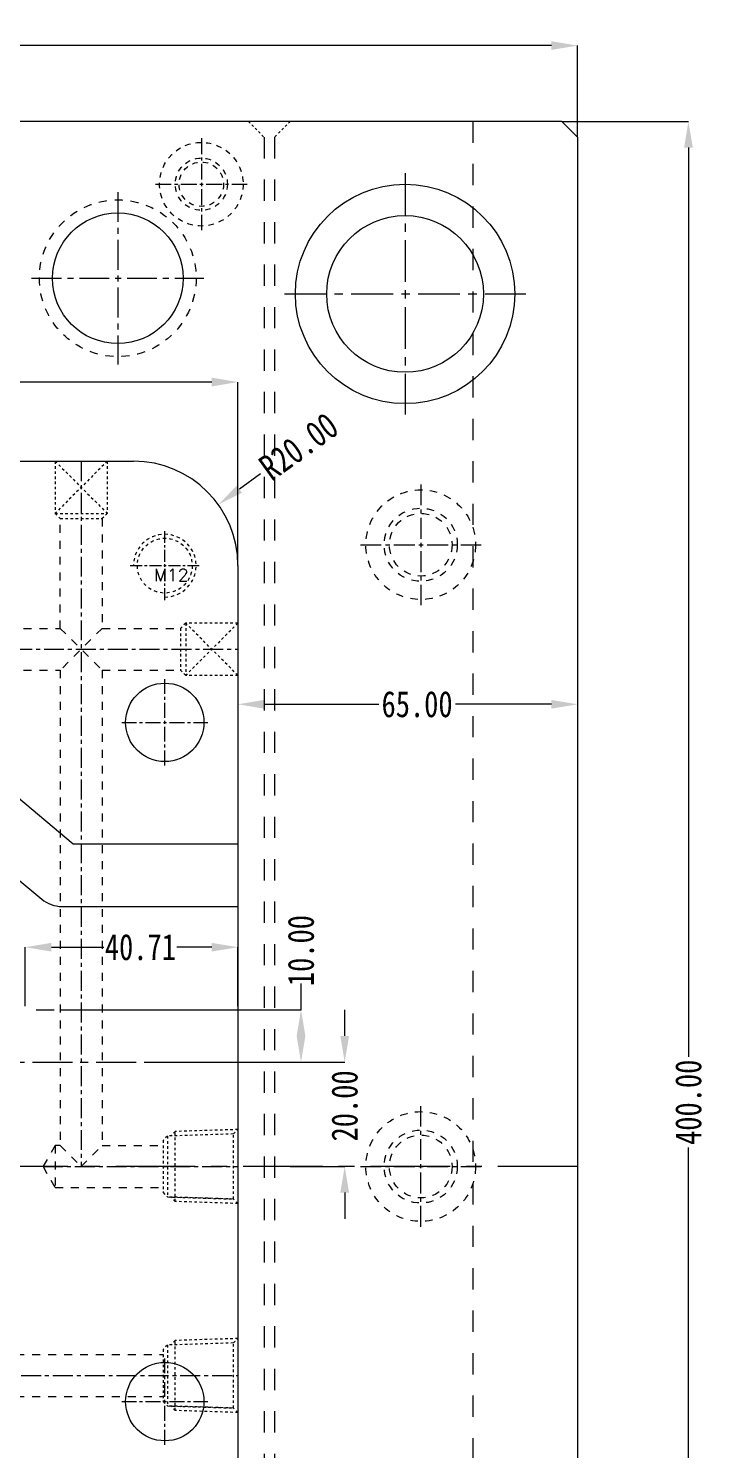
# Model space of a CAD drawing. Header units: millimetres. Extents: x 97 to 1722, y -6063 to 1553.
# Drawn here: x 841.6 to 971.2, y -469.4 to -197.4 of the extents above; entities that cross this region are included whole.
import ezdxf
from ezdxf.enums import TextEntityAlignment as Align

# ---------------------------------------------------------------- set-up
doc = ezdxf.new("R2010")
doc.units = ezdxf.units.MM
doc.header["$LTSCALE"] = 16.335
doc.header["$PDMODE"] = 3
doc.header["$PDSIZE"] = 0.3125
doc.linetypes.add('CENTER', pattern=[0.6, 0.375, -0.075, 0.075, -0.075])
doc.linetypes.add('HIDDEN', pattern=[0.2, 0.1, -0.1])
doc.layers.get('0').update_dxf_attribs({"linetype": 'CONTINUOUS'})
doc.layers.get('Defpoints').update_dxf_attribs({"linetype": 'CONTINUOUS'})
for name, color, linetype, lineweight in [('cool', 153, 'HIDDEN', 9), ('epin', 13, 'CONTINUOUS', 9), ('moldbase', 7, 'CONTINUOUS', 20), ('screw', 33, 'CONTINUOUS', 13)]:
    doc.layers.add(name, color=color, linetype=linetype, lineweight=lineweight)
doc.styles.get("Standard").update_dxf_attribs({"font": 'txt', "width": 0.8})
doc.styles.add('TXT', font='txt.shx', dxfattribs={"bigfont": 'gbcbig.shx'})
doc.styles.add('TXT05', font='txt.shx', dxfattribs={"width": 0.5, "bigfont": 'gbcbig.shx'})
doc.dimstyles.get("Standard").update_dxf_attribs({"dimtxt": 0.15625, "dimasz": 0.1875, "dimexe": 0.125, "dimexo": 0.0625, "dimtad": 0, "dimtih": 1, "dimtoh": 1, "dimdsep": 46, "dimtxsty": 'Standard', "dimcen": 0.09, "dimadec": 0, "dimazin": 0, "dimtp": 0.01, "dimtm": 0.01, "dimtfac": 1, "dimtofl": 0, "dimtmove": 0, "dimatfit": 3, "dimfxl": 0, "dimtolj": 1, "dimarcsym": 0})
doc.dimstyles.new('STANDARD$0', dxfattribs={"dimscale": 2, "dimtxt": 3, "dimasz": 3, "dimexe": 1.25, "dimexo": 0.625, "dimgap": 0.5, "dimtad": 0, "dimdsep": 46, "dimlunit": 6, "dimtxsty": 'Standard', "dimblk": 'CLOSEDBLANK', "dimcen": 0, "dimclrt": 2, "dimazin": 2, "dimtfac": 2, "dimtmove": 1, "dimatfit": 3, "dimfxl": 0, "dimtolj": 1, "dimtzin": 0, "dimarcsym": 0})

# ---------------------------------------------------------------- blocks, each defined once
blk = doc.blocks.new('*D6')
at = {"color": 4, "lineweight": -2}
for p, q in [((681.68, -300.22), (681.68, -265.08)), ((686.68, -265.08), (755.02, -265.08)), ((876.68, -265.08), (772.36, -265.08)), ((881.68, -300.22), (881.68, -265.08))]:
    blk.add_line(p, q, dxfattribs=at)
at = {"color": 4}
for points in [[(686.68, -264.25), (686.68, -265.92), (681.68, -265.08)], [(876.68, -264.25), (876.68, -265.92), (881.68, -265.08)]]:
    blk.add_solid(points, dxfattribs=at)
at = {"layer": 'Defpoints', "color": 0}
for p in [(681.68, -265.08), (681.68, -300.22), (881.68, -300.22)]:
    blk.add_point(p, dxfattribs=at)
at = {"color": 6, "insert": (763.69, -265.08), "char_height": 5, "attachment_point": 5}
blk.add_mtext('\\A1;200.00', dxfattribs=at)
blk = doc.blocks.new('*D5')
at = {"color": 4, "lineweight": -2}
for p, q in [((840.97, -384.56), (840.97, -373.25)), ((845.97, -373.25), (856.01, -373.25)), ((876.68, -373.25), (870.01, -373.25)), ((881.68, -384.56), (881.68, -373.25))]:
    blk.add_line(p, q, dxfattribs=at)
at = {"color": 4}
for points in [[(845.97, -372.42), (845.97, -374.08), (840.97, -373.25)], [(876.68, -372.42), (876.68, -374.08), (881.68, -373.25)]]:
    blk.add_solid(points, dxfattribs=at)
at = {"layer": 'Defpoints', "color": 0}
for p in [(881.68, -373.25), (840.97, -384.56), (881.68, -384.56)]:
    blk.add_point(p, dxfattribs=at)
at = {"color": 6, "insert": (863.01, -373.25), "char_height": 5, "attachment_point": 5}
blk.add_mtext('\\A1;40.71', dxfattribs=at)
blk = doc.blocks.new('*D8')
at = {"color": 4, "lineweight": -2}
for p, q in [((881.68, -319.04), (881.68, -326.76)), ((946.68, -319.04), (946.68, -326.76)), ((886.68, -326.76), (908.64, -326.76)), ((941.68, -326.76), (923.31, -326.76))]:
    blk.add_line(p, q, dxfattribs=at)
at = {"color": 4}
for points in [[(886.68, -325.92), (886.68, -327.59), (881.68, -326.76)], [(941.68, -325.92), (941.68, -327.59), (946.68, -326.76)]]:
    blk.add_solid(points, dxfattribs=at)
at = {"layer": 'Defpoints', "color": 0}
for p in [(881.68, -319.04), (946.68, -319.04), (946.68, -326.76)]:
    blk.add_point(p, dxfattribs=at)
at = {"color": 6, "insert": (915.98, -326.76), "char_height": 5, "attachment_point": 5}
blk.add_mtext('\\A1;65.00', dxfattribs=at)
blk = doc.blocks.new('*D9')
at = {"color": 4, "lineweight": -2}
for p, q in [((616.68, -223.09), (616.68, -200.69)), ((621.68, -200.69), (748.89, -200.69)), ((941.68, -200.69), (766.89, -200.69)), ((946.68, -218.22), (946.68, -200.69))]:
    blk.add_line(p, q, dxfattribs=at)
at = {"color": 4}
for points in [[(621.68, -199.85), (621.68, -201.52), (616.68, -200.69)], [(941.68, -199.85), (941.68, -201.52), (946.68, -200.69)]]:
    blk.add_solid(points, dxfattribs=at)
at = {"layer": 'Defpoints', "color": 0}
for p in [(616.68, -200.69), (946.68, -218.22), (616.68, -223.09)]:
    blk.add_point(p, dxfattribs=at)
at = {"color": 6, "insert": (757.89, -200.69), "char_height": 5, "attachment_point": 5}
blk.add_mtext('\\A1;330.00', dxfattribs=at)
blk = doc.blocks.new('*D10')
at = {"color": 4, "lineweight": -2}
for p, q in [((943.68, -215.22), (967.92, -215.22)), ((967.92, -220.22), (967.92, -394.26)), ((967.92, -610.22), (967.92, -411.59)), ((935.56, -615.22), (967.92, -615.22))]:
    blk.add_line(p, q, dxfattribs=at)
at = {"color": 4}
for points in [[(967.09, -220.22), (968.76, -220.22), (967.92, -215.22)], [(967.09, -610.22), (968.76, -610.22), (967.92, -615.22)]]:
    blk.add_solid(points, dxfattribs=at)
at = {"layer": 'Defpoints', "color": 0}
for p in [(943.68, -215.22), (935.56, -615.22), (967.92, -615.22)]:
    blk.add_point(p, dxfattribs=at)
at = {"color": 6, "insert": (967.92, -402.93), "char_height": 5, "attachment_point": 5, "rotation": 90}
blk.add_mtext('\\A1;400.00', dxfattribs=at)
blk = doc.blocks.new('cool_jt_f12')
at = {"layer": 'cool', "ltscale": 0.3}
for p, q in [((0, 7.0785), (0.856, 6.2225)), ((0, 7.0785), (12, 6.7035)), ((0.856, 6.2225), (0.856, -6.2225)), ((13.5, 5.827375), (0.856, 6.2225)), ((0.856, 6.2225), (13.5, 5.827375)), ((12, 6.7035), (12.856, 5.8475)), ((12, 6.7035), (12, -6.7035)), ((14.327375, 5), (13.5, 5.827375)), ((13.5, -5.827375), (13.5, 5.827375)), ((14.327375, -5), (14.327375, 5)), ((13.5, -5.827375), (14.327375, -5)), ((0.856, -6.2225), (0, -7.0785)), ((0, -7.0785), (12, -6.7035)), ((0.856, -6.2225), (13.5, -5.827375)), ((12, -6.7035), (12.856, -5.8475))]:
    blk.add_line(p, q, dxfattribs=at)
blk = doc.blocks.new('cool_jt_g12')
at = {"layer": 'cool', "ltscale": 0.3}
for p, q in [((0, 5), (10, 5)), ((0, -5), (10, 5)), ((0, 5), (10, -5)), ((10, -5), (10, 5)), ((10, 5), (11, 4)), ((11, -4), (11, 4)), ((0, -5), (10, -5)), ((10, -5), (11, -4))]:
    blk.add_line(p, q, dxfattribs=at)
blk = doc.blocks.new('*D112')
at = {"color": 4, "lineweight": -2}
blk.add_line((886.02, -282.68), (881.97, -285.6), dxfattribs=at)
at = {"color": 4}
blk.add_solid([(881.48, -284.93), (882.45, -286.28), (877.91, -288.53)], dxfattribs=at)
at = {"layer": 'Defpoints', "color": 0}
for p in [(877.91, -288.53), (861.68, -300.22)]:
    blk.add_point(p, dxfattribs=at)
at = {"color": 6, "insert": (893.32, -277.42), "char_height": 5, "attachment_point": 5, "rotation": 35.7743}
blk.add_mtext('\\A1;R20.00', dxfattribs=at)
blk = doc.blocks.new('*D113')
at = {"color": 4, "lineweight": -2}
for p, q in [((902.12, -390.22), (902.12, -385.22)), ((891.68, -395.22), (902.12, -395.22)), ((891.68, -415.22), (902.12, -415.22)), ((902.12, -420.22), (902.12, -425.22))]:
    blk.add_line(p, q, dxfattribs=at)
at = {"color": 4}
for points in [[(901.29, -390.22), (902.96, -390.22), (902.12, -395.22)], [(901.29, -420.22), (902.96, -420.22), (902.12, -415.22)]]:
    blk.add_solid(points, dxfattribs=at)
at = {"layer": 'Defpoints', "color": 0}
for p in [(891.68, -395.22), (891.68, -415.22), (902.12, -415.22)]:
    blk.add_point(p, dxfattribs=at)
at = {"color": 6, "insert": (902.12, -403.62), "char_height": 5, "attachment_point": 5, "rotation": 90}
blk.add_mtext('\\A1;20.00', dxfattribs=at)
blk = doc.blocks.new('*D114')
at = {"color": 4, "lineweight": -2}
for p, q in [((893.76, -385.22), (893.76, -380.22)), ((847.68, -385.22), (893.76, -385.22)), ((863.93, -395.22), (893.76, -395.22))]:
    blk.add_line(p, q, dxfattribs=at)
at = {"color": 4}
for points in [[(892.93, -390.22), (894.6, -390.22), (893.76, -385.22)], [(892.93, -390.22), (894.6, -390.22), (893.76, -395.22)]]:
    blk.add_solid(points, dxfattribs=at)
at = {"layer": 'Defpoints', "color": 0}
for p in [(847.68, -385.22), (863.93, -395.22), (893.76, -395.22)]:
    blk.add_point(p, dxfattribs=at)
at = {"color": 6, "insert": (893.76, -373.89), "char_height": 5, "attachment_point": 5, "rotation": 90}
blk.add_mtext('\\A1;10.00', dxfattribs=at)
blk = doc.blocks.new('epin_ejp_6')
at = {"layer": 'epin'}
h = blk.add_hatch(dxfattribs=at)
h.set_pattern_fill('_ANSI31', color=123, scale=0.15, angle=90, style=0)
h.set_pattern_definition([(135, (-366.39746, 120.5987), (-0.3367596, -0.3367596), [])])
h.paths.add_polyline_path([(0, 3, 0.4142136), (-3, 0), (0, 0)])
h.paths.add_polyline_path([(3, 0), (0, 0), (0, -3, 0.4142136)])
at = {"layer": 'epin', "color": 1, "linetype": 'CENTER', "ltscale": 0.186593}
for p, q in [((0, -3.3), (0, 3.3)), ((-3.3, 0), (3.3, 0))]:
    blk.add_line(p, q, dxfattribs=at)
at = {"layer": 'epin'}
blk.add_circle((0, 0), 3, dxfattribs=at)
at = {"layer": 'epin', "color": 6, "style": 'TXT05', "width": 0.5}
blk.add_text('%%c6', height=2.1, dxfattribs=at).set_placement((0.995, 1.35), align=Align.MIDDLE)
blk = doc.blocks.new('screw_m12_g')
at = {"layer": 'screw', "color": 1, "linetype": 'CENTER', "ltscale": 0.373186}
for p, q in [((0, -6.6), (0, 6.6)), ((-6.6, 0), (6.6, 0))]:
    blk.add_line(p, q, dxfattribs=at)
at = {"layer": 'screw', "color": 33, "linetype": 'HIDDEN', "ltscale": 0.373186}
blk.add_circle((0, 0), 5.25, dxfattribs=at)
at = {"layer": 'screw', "color": 92, "linetype": 'HIDDEN', "ltscale": 0.373186}
blk.add_arc((0, 0), 6, 270, 180, dxfattribs=at)
at = {"layer": 'screw', "color": 6, "style": 'TXT'}
blk.add_text('M12', height=2.4, dxfattribs=at).set_placement((-2.04, -3))
blk = doc.blocks.new('epin_ejp_8')
at = {"layer": 'epin'}
h = blk.add_hatch(dxfattribs=at)
h.set_pattern_fill('_ANSI31', color=123, scale=0.2, angle=90, style=0)
h.set_pattern_definition([(135, (-2379.60465, -763.0214), (-0.4490128, -0.4490128), [])])
h.paths.add_polyline_path([(0, 4, 0.414214), (-4, 0), (0, 0)])
h.paths.add_polyline_path([(4, 0), (0, 0), (0, -4, 0.414214)])
at = {"layer": 'epin', "color": 1, "linetype": 'CENTER', "ltscale": 0.248791}
for p, q in [((0, -4.4), (0, 4.4)), ((-4.4, 0), (4.4, 0))]:
    blk.add_line(p, q, dxfattribs=at)
at = {"layer": 'epin'}
blk.add_circle((0, 0), 4, dxfattribs=at)
at = {"layer": 'epin', "color": 6, "style": 'TXT05', "width": 0.5}
blk.add_text('%%c8', height=2.8, dxfattribs=at).set_placement((0.16, 0.4))
blk = doc.blocks.new('1')
at = {"layer": 'epin'}
for name, p in [('epin_ejp_8', (-259.24, 3336.03)), ('epin_ejp_8', (-221.24, 3298.03)), ('epin_ejp_6', (-269.24, 3298.03)), ('epin_ejp_6', (-249.24, 3298.03)), ('epin_ejp_6', (-305.24, 3260.03)), ('epin_ejp_6', (-213.24, 3260.03)), ('epin_ejp_6', (-305.24, 3246.03)), ('epin_ejp_6', (-213.24, 3246.03)), ('epin_ejp_6', (-266.24, 3207.03)), ('epin_ejp_6', (-252.24, 3207.03)), ('epin_ejp_8', (-225.24, 3205.03))]:
    blk.add_blockref(name, p, dxfattribs=at)
at = {"layer": 'epin', "xscale": -1}
for p in [(-297.24, 3298.03), (-293.24, 3205.03)]:
    blk.add_blockref('epin_ejp_8', p, dxfattribs=at)
at = {"layer": 'epin', "ltscale": 0.5, "rotation": 90}
blk.add_blockref('epin_ejp_8', (-259.24, 3133.03), dxfattribs=at)
at = {"layer": 'screw'}
for p in [(-345.24, 3338.03), (-173.24, 3338.03), (-345.24, 3148.03), (-173.24, 3148.03)]:
    blk.add_blockref('screw_m12_g', p, dxfattribs=at)

msp = doc.modelspace()

# ---------------------------------------------------------------- linework, layer by layer
for p, q in [((701.683, -280.219), (861.683, -280.219)), ((881.683, -300.219), (881.683, -490.219)), ((835.03, -340.795), (850.165, -353.452)), ((827.332, -350.001), (844.138, -364.054)), ((850.165, -353.452), (881.683, -353.452)), ((847.987, -365.452), (881.683, -365.452))]:
    msp.add_line(p, q)
at = {"color": 1, "linetype": 'CENTER', "ltscale": 0.466483}
for p, q in [((867.683, -338.469), (867.683, -321.969)), ((859.433, -330.219), (875.933, -330.219)), ((867.683, -468.469), (867.683, -451.969)), ((859.433, -460.219), (875.933, -460.219))]:
    msp.add_line(p, q, dxfattribs=at)
at = {"color": 1, "linetype": 'CENTER', "ltscale": 2.829997}
msp.add_line((711.283, -385.219), (852.083, -385.219), dxfattribs=at)
at = {"color": 1, "linetype": 'CENTER', "ltscale": 1.243955}
msp.add_line((671.683, -395.219), (891.683, -395.219), dxfattribs=at)
for centre in [(867.683, -330.219), (867.683, -460.219)]:
    msp.add_circle(centre, 7.5)
for centre, radius, start, end in [((861.683, -300.219), 20, 0, 90), ((847.987, -359.452), 6, 230.09722, 270)]:
    msp.add_arc(centre, radius, start, end)
at = {"layer": 'cool', "color": 1, "linetype": 'CENTER', "ltscale": 0.621977}
for p, q in [((851.683, -280.219), (851.683, -415.219)), ((704.373, -316.219), (881.683, -316.219)), ((844.373, -415.219), (881.683, -415.219)), ((681.683, -455.219), (881.683, -455.219))]:
    msp.add_line(p, q, dxfattribs=at)
at = {"layer": 'cool', "ltscale": 0.932966}
for p, q in [((847.683, -312.219), (847.683, -291.219)), ((855.683, -291.219), (855.683, -312.219)), ((715.683, -312.219), (847.683, -312.219)), ((847.683, -312.219), (855.683, -320.219)), ((855.683, -312.219), (847.683, -320.219)), ((855.683, -312.219), (870.683, -312.219)), ((715.683, -320.219), (847.683, -320.219)), ((847.683, -320.219), (847.683, -411.219)), ((855.683, -320.219), (855.683, -411.219)), ((855.683, -320.219), (870.683, -320.219)), ((846.683, -411.219), (844.373, -415.219)), ((846.683, -411.219), (846.683, -419.219)), ((847.683, -411.219), (846.683, -411.219)), ((847.683, -411.219), (851.683, -415.219)), ((851.683, -415.219), (855.683, -411.219)), ((855.683, -411.219), (867.353, -411.219)), ((844.373, -415.219), (846.683, -419.219)), ((846.683, -419.219), (867.353, -419.219)), ((696.013, -451.219), (867.353, -451.219)), ((696.013, -459.219), (867.353, -459.219))]:
    msp.add_line(p, q, dxfattribs=at)
at = {"layer": 'moldbase'}
for p, q in [((943.683, -215.219), (619.683, -215.219)), ((943.683, -215.219), (946.683, -218.219)), ((946.683, -218.219), (946.683, -612.219))]:
    msp.add_line(p, q, dxfattribs=at)
at = {"layer": 'moldbase', "color": 8, "linetype": 'HIDDEN', "ltscale": 0.27989}
for p, q in [((883.683, -215.219), (886.683, -218.219)), ((891.683, -215.219), (888.683, -218.219))]:
    msp.add_line(p, q, dxfattribs=at)
at = {"layer": 'moldbase', "color": 8, "linetype": 'HIDDEN', "ltscale": 2.487909}
for p, q in [((926.683, -215.219), (926.683, -615.219)), ((886.683, -218.219), (886.683, -612.219)), ((888.683, -218.219), (888.683, -612.219))]:
    msp.add_line(p, q, dxfattribs=at)
at = {"layer": 'moldbase', "color": 1, "linetype": 'CENTER', "ltscale": 0.497582}
for p, q in [((874.683, -218.419), (874.683, -236.019)), ((865.883, -227.219), (883.483, -227.219))]:
    msp.add_line(p, q, dxfattribs=at)
at = {"layer": 'moldbase', "color": 1, "linetype": 'CENTER', "ltscale": 1.306152}
for p, q in [((913.683, -225.119), (913.683, -271.319)), ((890.583, -248.219), (936.783, -248.219))]:
    msp.add_line(p, q, dxfattribs=at)
at = {"layer": 'moldbase', "color": 1, "linetype": 'CENTER', "ltscale": 0.932966}
for p, q in [((858.683, -228.719), (858.683, -261.719)), ((842.183, -245.219), (875.183, -245.219))]:
    msp.add_line(p, q, dxfattribs=at)
at = {"layer": 'moldbase', "color": 1, "linetype": 'CENTER', "ltscale": 0.653076}
for p, q in [((916.683, -284.669), (916.683, -307.769)), ((905.133, -296.219), (928.233, -296.219)), ((916.683, -426.769), (916.683, -403.669)), ((905.133, -415.219), (928.233, -415.219))]:
    msp.add_line(p, q, dxfattribs=at)
at = {"layer": 'moldbase', "color": 1, "linetype": 'CENTER', "ltscale": 2.487909}
msp.add_line((946.683, -415.219), (616.683, -415.219), dxfattribs=at)
at = {"layer": 'moldbase', "color": 8, "linetype": 'HIDDEN', "ltscale": 0.621977}
for radius in [8, 5, 4.25]:
    msp.add_circle((874.683, -227.219), radius, dxfattribs=at)
at = {"layer": 'moldbase'}
for centre, radius in [((913.683, -248.219), 21), ((858.683, -245.219), 12.5), ((913.683, -248.219), 15)]:
    msp.add_circle(centre, radius, dxfattribs=at)
at = {"layer": 'moldbase', "color": 8, "linetype": 'HIDDEN', "ltscale": 0.932966}
msp.add_circle((858.683, -245.219), 15, dxfattribs=at)
at = {"layer": 'moldbase', "color": 8, "linetype": 'HIDDEN', "ltscale": 0.870768}
for centre, radius in [((916.683, -296.219), 10.5), ((916.683, -296.219), 7), ((916.683, -296.219), 6), ((916.683, -415.219), 10.5), ((916.683, -415.219), 7), ((916.683, -415.219), 6)]:
    msp.add_circle(centre, radius, dxfattribs=at)

# ---------------------------------------------------------------- block references
msp.add_blockref('1', (1040.926, -3638.253))
at = {"layer": 'cool', "ltscale": 0.932966}
for name, p, rotation in [('cool_jt_g12', (851.683, -280.219), 270), ('cool_jt_g12', (881.683, -316.219), 180), ('cool_jt_f12', (881.683, -415.219), 180), ('cool_jt_f12', (881.683, -455.219), 180)]:
    msp.add_blockref(name, p, dxfattribs=dict(at, rotation=rotation))

# ---------------------------------------------------------------- dimensions: what is measured, and where the dimension line sits
for base, p1, p2, picture, middle in [((616.683, -200.685), (946.683, -218.219), (616.683, -223.091), '*D9', (757.893, -200.685)), ((681.683, -265.085), (881.683, -300.219), (681.683, -300.219), '*D6', (763.692, -265.085)), ((946.683, -326.756), (881.683, -319.043), (946.683, -319.043), '*D8', (915.976, -326.756)), ((881.683, -373.251), (840.974, -384.557), (881.683, -384.557), '*D5', (863.006, -373.251))]:
    dim = msp.add_linear_dim(base=base, p1=p1, p2=p2, dimstyle='Standard', override={"dimtxt": 5, "dimasz": 5, "dimexe": 0, "dimexo": 0, "dimgap": 0, "dimtih": 0, "dimtoh": 0, "dimzin": 0, "dimcen": 0, "dimclrd": 4, "dimclre": 4, "dimclrt": 6, "dimadec": 2, "dimtp": 0, "dimtm": 0, "dimtzin": 0})
    dim.commit()
    dim.dimension.update_dxf_attribs({"geometry": picture, "text_midpoint": middle, "dimtype": 160})
for base, p1, p2, dimstyle, override, picture, middle in [((967.924, -615.219), (943.683, -215.219), (935.556, -615.219), 'Standard', {"dimtxt": 5, "dimasz": 5, "dimexe": 0, "dimexo": 0, "dimgap": 0, "dimtih": 0, "dimtoh": 0, "dimzin": 0, "dimcen": 0, "dimclrd": 4, "dimclre": 4, "dimclrt": 6, "dimadec": 2, "dimtp": 0, "dimtm": 0, "dimtzin": 0}, '*D10', (967.924, -402.928)), ((893.763, -395.219), (847.683, -385.219), (863.929, -395.219), 'STANDARD$0', {"dimscale": 1, "dimtxt": 5, "dimasz": 5, "dimexe": 0, "dimexo": 0, "dimgap": 0, "dimzin": 0, "dimlunit": 2, "dimclrd": 4, "dimclre": 4, "dimclrt": 6, "dimazin": 0, "dimtfac": 1, "dimtofl": 0, "dimtmove": 0}, '*D114', (893.763, -373.886)), ((902.124, -415.219), (891.683, -395.219), (891.683, -415.219), 'STANDARD$0', {"dimscale": 1, "dimtxt": 5, "dimasz": 5, "dimexe": 0, "dimexo": 0, "dimgap": 0, "dimzin": 0, "dimlunit": 2, "dimclrd": 4, "dimclre": 4, "dimclrt": 6, "dimazin": 0, "dimtfac": 1, "dimtofl": 0, "dimtmove": 0}, '*D113', (902.124, -403.622))]:
    dim = msp.add_linear_dim(base=base, p1=p1, p2=p2, angle=90, dimstyle=dimstyle, override=override)
    dim.commit()
    dim.dimension.update_dxf_attribs({"geometry": picture, "text_midpoint": middle, "dimtype": 160})
dim = msp.add_radius_dim(center=(861.683, -300.219), mpoint=(877.909, -288.527), dimstyle='Standard', override={"dimtxt": 5, "dimasz": 5, "dimexe": 0, "dimexo": 0, "dimgap": 0, "dimtih": 0, "dimtoh": 0, "dimzin": 0, "dimcen": 0, "dimclrd": 4, "dimclre": 4, "dimclrt": 6, "dimadec": 2, "dimtp": 0, "dimtm": 0, "dimfxl": 1.25, "dimtzin": 0, "dimarcsym": 1})
dim.commit()
dim.dimension.update_dxf_attribs({"geometry": '*D112', "text_midpoint": (893.325, -277.42)})

doc.saveas('drawing.dxf')
